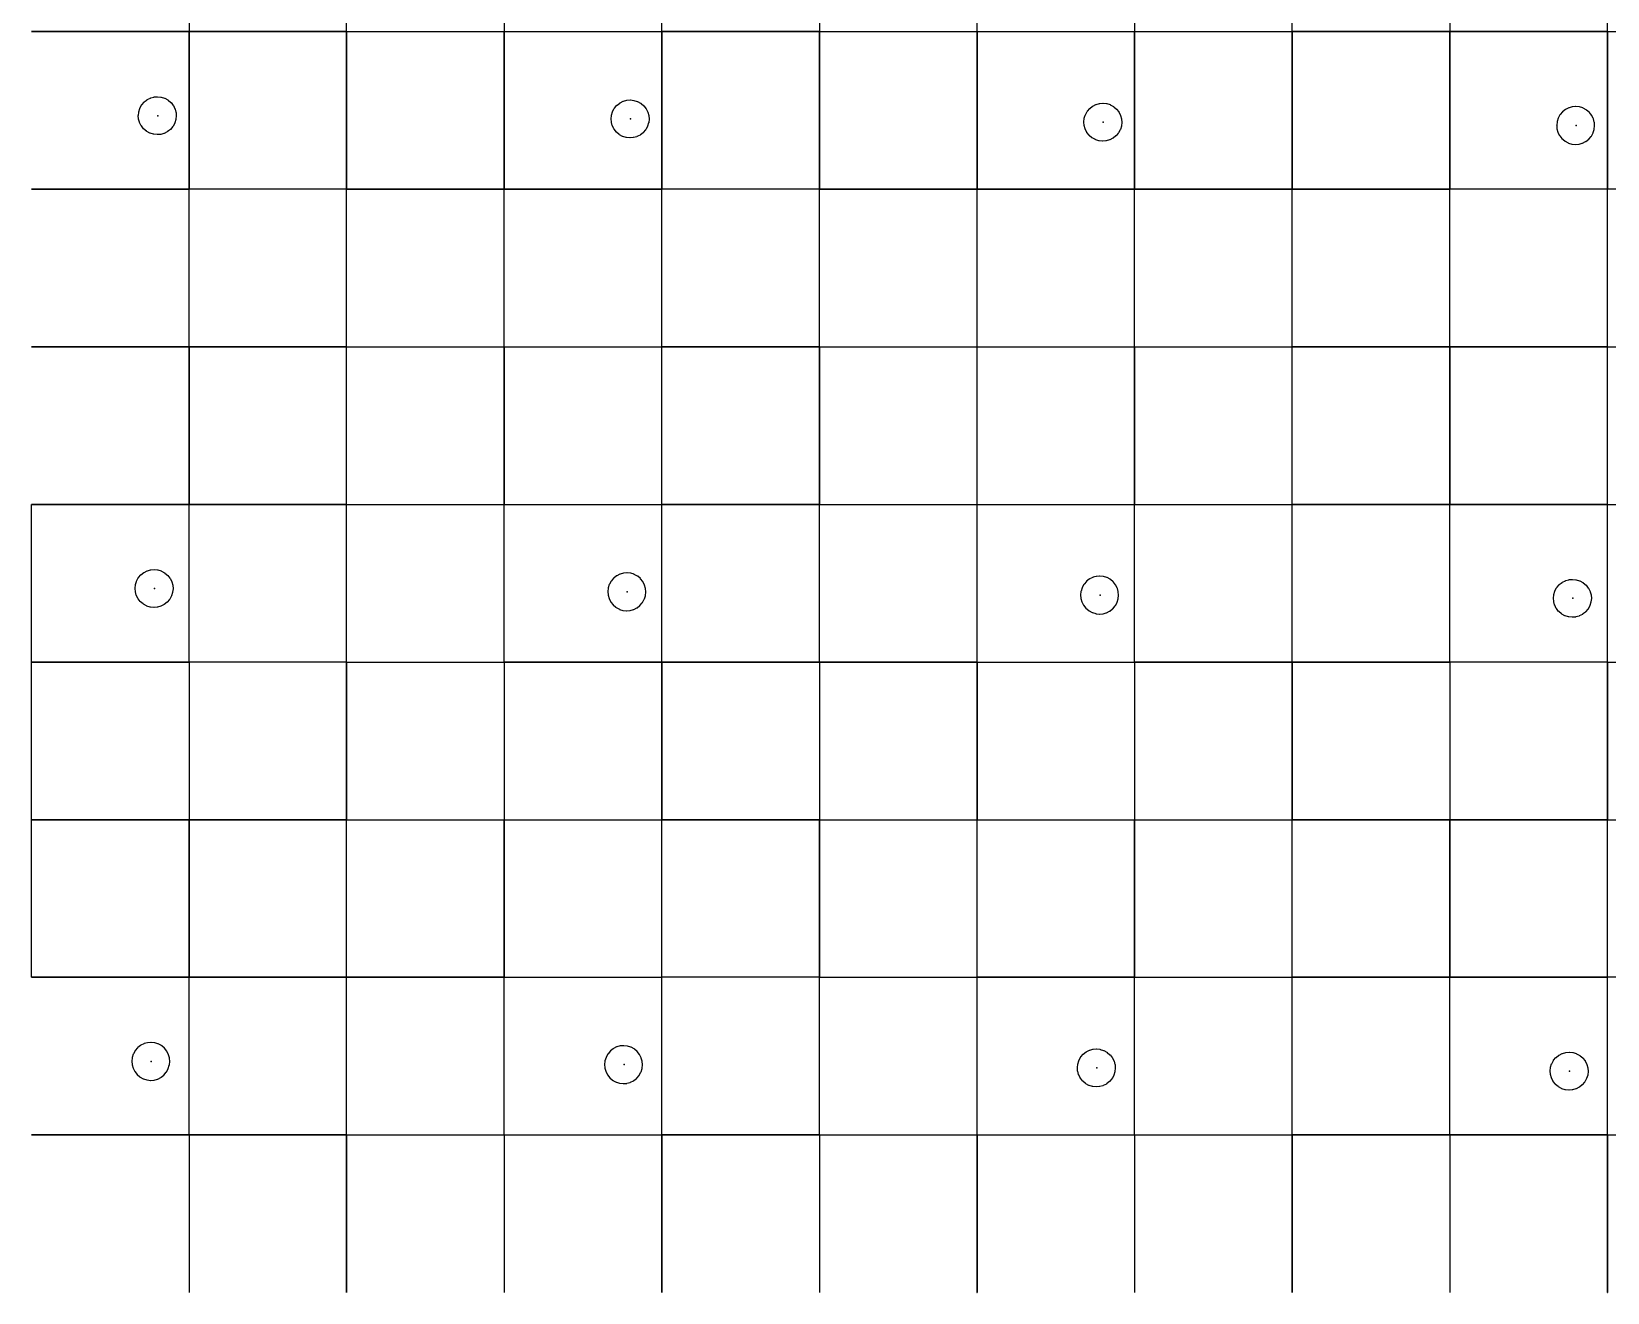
# Model space of a CAD drawing. Header units: metres. Extents: x 0 to 398, y -24 to 612.
# Drawn here: x 171 to 261, y 396 to 468 of the extents above; entities that cross this region are included whole.
import ezdxf

# ---------------------------------------------------------------- set-up
doc = ezdxf.new("R2010")
doc.units = ezdxf.units.M
doc.layers.add('LAYER_01_CUT', color=7, linetype='Continuous')
doc.layers.add('LAYER_04_GRID', color=7, linetype='Continuous')

msp = doc.modelspace()

# ---------------------------------------------------------------- linework, layer by layer
at = {"layer": 'LAYER_01_CUT'}
for points in [[(188.994, 468), (189, 468), (189, 476.994), (189, 477), (189, 485.994)], [(206.994, 468), (207, 468), (207, 476.994), (207, 477), (207, 485.994)], [(224.994, 468), (225, 468), (225, 476.994), (225, 477), (225, 485.994)], [(242.994, 468), (243, 468), (243, 476.994), (243, 477), (243, 485.994)], [(260.994, 468), (261, 468), (261, 476.994), (261, 477), (261, 485.994)], [(180, 476.994), (180, 468), (180, 468.006)], [(198, 476.994), (198, 468), (198, 468.006)], [(216, 476.994), (216, 468), (216, 468.006)], [(234, 476.994), (234, 468), (234, 468.006)], [(252, 476.994), (252, 468), (252, 468.006)], [(179.994, 468), (171, 468)], [(171.006, 468), (171, 468)], [(171.006, 468), (180, 468)], [(179.994, 468), (180, 468)], [(180, 467.994), (180, 468)], [(180, 459.006), (180, 468)], [(180, 468), (188.994, 468)], [(180, 468), (180.006, 468)], [(189, 468), (180.006, 468)], [(189, 468), (189, 468.006)], [(189, 467.994), (189, 468)], [(189, 459.006), (189, 468)], [(189, 468), (197.994, 468)], [(189, 468), (189.006, 468)], [(189.006, 468), (198, 468)], [(197.994, 468), (198, 468)], [(198.006, 468), (198, 468)], [(198, 467.994), (198, 468)], [(198, 459.006), (198, 468)], [(198, 468), (206.994, 468)], [(198.006, 468), (207, 468)], [(207, 468), (207, 468.006)], [(207, 467.994), (207, 468)], [(207, 459.006), (207, 468)], [(207, 468), (215.994, 468)], [(207, 468), (207.006, 468)], [(216, 468), (207.006, 468)], [(216, 468), (215.994, 468)], [(216, 467.994), (216, 468)], [(216, 459.006), (216, 468)], [(216, 468), (224.994, 468)], [(216, 468), (216.006, 468)], [(216.006, 468), (225, 468)], [(225, 468), (225, 468.006)], [(225.006, 468), (225, 468)], [(225, 467.994), (225, 468)], [(225, 459.006), (225, 468)], [(225, 468), (233.994, 468)], [(225.006, 468), (234, 468)], [(234, 468), (233.994, 468)], [(234, 467.994), (234, 468)], [(234, 459.006), (234, 468)], [(234, 468), (242.994, 468)], [(234, 468), (234.006, 468)], [(234.006, 468), (243, 468)], [(243, 468), (243, 468.006)], [(251.994, 468), (243, 468)], [(243.006, 468), (243, 468)], [(243, 467.994), (243, 468)], [(243, 459.006), (243, 468)], [(243.006, 468), (252, 468)], [(251.994, 468), (252, 468)], [(252, 467.994), (252, 468)], [(252, 459.006), (252, 468)], [(252, 468), (260.994, 468)], [(252, 468), (252.006, 468)], [(261, 468), (252.006, 468)], [(261, 468), (261, 468.006)], [(261, 467.994), (261, 468)], [(261, 459.006), (261, 468)], [(261, 468), (269.994, 468)], [(261, 468), (261.006, 468)], [(180, 467.994), (180, 459)], [(189, 467.994), (189, 459)], [(198, 467.994), (198, 459)], [(207, 467.994), (207, 459)], [(216, 467.994), (216, 459)], [(225, 467.994), (225, 459)], [(234, 467.994), (234, 459)], [(243, 467.994), (243, 459)], [(252, 467.994), (252, 459)], [(261, 467.994), (261, 459)], [(178.409, 464.257), (178.597, 464.2), (178.605, 464.197), (178.613, 464.193), (178.789, 464.097), (178.797, 464.092), (178.811, 464.081), (178.966, 463.95), (178.972, 463.944), (179.097, 463.784), (179.102, 463.777), (179.106, 463.77), (179.195, 463.592), (179.198, 463.584), (179.201, 463.576), (179.252, 463.393), (179.254, 463.385), (179.255, 463.377), (179.269, 463.198), (179.27, 463.19), (179.269, 463.182), (179.25, 462.992), (179.248, 462.983), (179.246, 462.975), (179.189, 462.787), (179.186, 462.779), (179.182, 462.771), (179.086, 462.594), (179.081, 462.587), (179.07, 462.573), (178.939, 462.418), (178.932, 462.413), (178.773, 462.287), (178.766, 462.282), (178.758, 462.278), (178.581, 462.189), (178.573, 462.186), (178.565, 462.183), (178.382, 462.132), (178.374, 462.13), (178.366, 462.129), (178.187, 462.115), (178.179, 462.114), (178.171, 462.115), (177.98, 462.134), (177.972, 462.136), (177.964, 462.138), (177.776, 462.195), (177.768, 462.198), (177.76, 462.202), (177.583, 462.298), (177.576, 462.303), (177.562, 462.314), (177.407, 462.445), (177.401, 462.452), (177.276, 462.611), (177.271, 462.618), (177.267, 462.626), (177.178, 462.803), (177.174, 462.811), (177.172, 462.819), (177.121, 463.002), (177.119, 463.01), (177.118, 463.018), (177.103, 463.197), (177.103, 463.205), (177.104, 463.213), (177.123, 463.403), (177.124, 463.412), (177.127, 463.42), (177.184, 463.608), (177.187, 463.616), (177.191, 463.624), (177.287, 463.801), (177.292, 463.808), (177.303, 463.822), (177.434, 463.977), (177.44, 463.983), (177.6, 464.108), (177.607, 464.113), (177.614, 464.117), (177.792, 464.206), (177.8, 464.209), (177.808, 464.212), (177.991, 464.263), (177.999, 464.265), (178.007, 464.266), (178.186, 464.281), (178.194, 464.281), (178.202, 464.28), (178.392, 464.261), (178.401, 464.26), (178.409, 464.257)], [(206.198, 463.398), (206.2, 463.39), (206.251, 463.206), (206.253, 463.198), (206.254, 463.19), (206.269, 463.011), (206.269, 463.004), (206.269, 462.995), (206.249, 462.805), (206.248, 462.797), (206.246, 462.789), (206.188, 462.601), (206.185, 462.593), (206.181, 462.585), (206.085, 462.408), (206.081, 462.4), (206.069, 462.387), (205.938, 462.232), (205.932, 462.226), (205.773, 462.101), (205.765, 462.096), (205.758, 462.091), (205.58, 462.003), (205.573, 461.999), (205.565, 461.997), (205.381, 461.946), (205.373, 461.944), (205.365, 461.943), (205.186, 461.928), (205.178, 461.928), (205.17, 461.928), (204.98, 461.948), (204.971, 461.949), (204.963, 461.951), (204.775, 462.009), (204.767, 462.012), (204.759, 462.016), (204.583, 462.112), (204.575, 462.116), (204.562, 462.128), (204.406, 462.258), (204.401, 462.265), (204.276, 462.424), (204.271, 462.432), (204.266, 462.439), (204.177, 462.616), (204.174, 462.624), (204.171, 462.632), (204.12, 462.816), (204.119, 462.824), (204.118, 462.832), (204.103, 463.011), (204.103, 463.019), (204.103, 463.027), (204.123, 463.217), (204.124, 463.225), (204.126, 463.234), (204.184, 463.421), (204.187, 463.43), (204.19, 463.437), (204.286, 463.614), (204.291, 463.622), (204.302, 463.635), (204.433, 463.79), (204.44, 463.796), (204.599, 463.921), (204.606, 463.926), (204.614, 463.931), (204.791, 464.02), (204.799, 464.023), (204.807, 464.026), (204.991, 464.076), (204.999, 464.078), (205.006, 464.079), (205.186, 464.094), (205.193, 464.094), (205.202, 464.094), (205.392, 464.074), (205.4, 464.073), (205.408, 464.071), (205.596, 464.013), (205.604, 464.01), (205.612, 464.007), (205.789, 463.911), (205.796, 463.906), (205.81, 463.895), (205.965, 463.764), (205.971, 463.757), (206.096, 463.598), (206.101, 463.591), (206.105, 463.583), (206.194, 463.406), (206.198, 463.398)], [(232.809, 463.708), (232.964, 463.577), (232.97, 463.571), (233.095, 463.411), (233.1, 463.404), (233.104, 463.397), (233.193, 463.219), (233.197, 463.211), (233.199, 463.203), (233.25, 463.02), (233.252, 463.012), (233.253, 463.004), (233.268, 462.825), (233.268, 462.817), (233.268, 462.809), (233.248, 462.619), (233.247, 462.61), (233.245, 462.602), (233.187, 462.414), (233.184, 462.406), (233.18, 462.398), (233.084, 462.222), (233.08, 462.214), (233.068, 462.2), (232.938, 462.045), (232.931, 462.04), (232.772, 461.914), (232.764, 461.909), (232.757, 461.905), (232.579, 461.816), (232.572, 461.813), (232.564, 461.81), (232.38, 461.759), (232.372, 461.758), (232.364, 461.757), (232.185, 461.742), (232.177, 461.741), (232.169, 461.742), (231.979, 461.761), (231.971, 461.763), (231.962, 461.765), (231.775, 461.822), (231.766, 461.825), (231.759, 461.829), (231.582, 461.925), (231.574, 461.93), (231.561, 461.941), (231.406, 462.072), (231.4, 462.079), (231.275, 462.238), (231.27, 462.245), (231.265, 462.253), (231.176, 462.43), (231.173, 462.438), (231.17, 462.446), (231.12, 462.629), (231.118, 462.637), (231.117, 462.645), (231.102, 462.824), (231.102, 462.832), (231.102, 462.84), (231.122, 463.031), (231.123, 463.039), (231.125, 463.047), (231.183, 463.235), (231.186, 463.243), (231.189, 463.251), (231.286, 463.428), (231.29, 463.435), (231.302, 463.449), (231.432, 463.604), (231.439, 463.61), (231.598, 463.735), (231.605, 463.74), (231.613, 463.744), (231.79, 463.833), (231.798, 463.837), (231.806, 463.839), (231.99, 463.89), (231.998, 463.892), (232.006, 463.893), (232.185, 463.908), (232.192, 463.908), (232.201, 463.908), (232.391, 463.888), (232.399, 463.887), (232.407, 463.885), (232.595, 463.827), (232.603, 463.824), (232.611, 463.82), (232.788, 463.724), (232.796, 463.719), (232.809, 463.708)], [(259.177, 461.555), (259.185, 461.555), (259.364, 461.57), (259.372, 461.571), (259.38, 461.573), (259.563, 461.624), (259.571, 461.626), (259.579, 461.63), (259.757, 461.719), (259.764, 461.723), (259.771, 461.728), (259.931, 461.853), (259.937, 461.859), (260.068, 462.014), (260.079, 462.028), (260.084, 462.035), (260.18, 462.212), (260.184, 462.22), (260.187, 462.228), (260.244, 462.416), (260.247, 462.424), (260.248, 462.432), (260.267, 462.622), (260.268, 462.631), (260.267, 462.638), (260.253, 462.817), (260.252, 462.825), (260.25, 462.833), (260.199, 463.017), (260.196, 463.025), (260.193, 463.033), (260.104, 463.21), (260.1, 463.218), (260.095, 463.225), (259.97, 463.384), (259.964, 463.391), (259.809, 463.522), (259.795, 463.533), (259.788, 463.538), (259.611, 463.634), (259.603, 463.637), (259.595, 463.64), (259.407, 463.698), (259.399, 463.7), (259.391, 463.701), (259.2, 463.721), (259.192, 463.721), (259.184, 463.721), (259.005, 463.706), (258.997, 463.705), (258.989, 463.703), (258.806, 463.653), (258.798, 463.65), (258.79, 463.647), (258.613, 463.558), (258.605, 463.554), (258.598, 463.548), (258.439, 463.423), (258.432, 463.417), (258.301, 463.262), (258.29, 463.249), (258.285, 463.241), (258.189, 463.065), (258.185, 463.057), (258.182, 463.049), (258.125, 462.861), (258.123, 462.852), (258.121, 462.844), (258.102, 462.654), (258.101, 462.646), (258.102, 462.638), (258.116, 462.459), (258.117, 462.451), (258.119, 462.443), (258.17, 462.259), (258.173, 462.251), (258.176, 462.244), (258.265, 462.066), (258.269, 462.059), (258.274, 462.051), (258.399, 461.892), (258.405, 461.886), (258.56, 461.755), (258.574, 461.743), (258.581, 461.739), (258.758, 461.643), (258.766, 461.639), (258.774, 461.636), (258.962, 461.578), (258.97, 461.576), (258.979, 461.575), (259.169, 461.555), (259.177, 461.555)], [(179.994, 459), (171, 459), (171.006, 459)], [(171.006, 459), (180, 459)], [(179.994, 459), (180, 459)], [(180, 459.006), (180, 459)], [(188.994, 459), (180, 459), (180.006, 459)], [(180, 458.994), (180, 459)], [(180, 450.006), (180, 459)], [(189, 459), (180.006, 459)], [(189, 459), (188.994, 459)], [(189, 459.006), (189, 459)], [(197.994, 459), (189, 459), (189.006, 459)], [(189, 458.994), (189, 459)], [(189, 450.006), (189, 459)], [(189.006, 459), (198, 459)], [(197.994, 459), (198, 459)], [(198, 459.006), (198, 459)], [(206.994, 459), (198, 459), (198.006, 459)], [(198, 458.994), (198, 459)], [(198, 450.006), (198, 459)], [(198.006, 459), (207, 459)], [(207, 459), (206.994, 459)], [(207, 459.006), (207, 459)], [(215.994, 459), (207, 459), (207.006, 459)], [(207, 458.994), (207, 459)], [(207, 450.006), (207, 459)], [(216, 459), (207.006, 459)], [(216, 459), (215.994, 459)], [(216, 459.006), (216, 459)], [(224.994, 459), (216, 459), (216.006, 459)], [(216, 458.994), (216, 459)], [(216, 450.006), (216, 459)], [(216.006, 459), (225, 459)], [(224.994, 459), (225, 459)], [(225, 459.006), (225, 459)], [(233.994, 459), (225, 459), (225.006, 459)], [(225, 458.994), (225, 459)], [(225, 450.006), (225, 459)], [(225.006, 459), (234, 459)], [(234, 459), (233.994, 459)], [(234, 459.006), (234, 459)], [(242.994, 459), (234, 459), (234.006, 459)], [(234, 458.994), (234, 459)], [(234, 450.006), (234, 459)], [(234.006, 459), (243, 459)], [(242.994, 459), (243, 459)], [(243, 459.006), (243, 459)], [(251.994, 459), (243, 459), (243.006, 459)], [(243, 458.994), (243, 459)], [(243, 450.006), (243, 459)], [(243.006, 459), (252, 459)], [(251.994, 459), (252, 459)], [(252, 459.006), (252, 459)], [(260.994, 459), (252, 459), (252.006, 459)], [(252, 458.994), (252, 459)], [(252, 450.006), (252, 459)], [(261, 459), (252.006, 459)], [(261, 459), (260.994, 459)], [(261, 459.006), (261, 459)], [(269.994, 459), (261, 459), (261.006, 459)], [(261, 458.994), (261, 459)], [(261, 450.006), (261, 459)], [(179.994, 450), (180, 450), (180, 458.994)], [(180, 449.994), (180, 441), (188.994, 441), (189, 441), (189, 449.994), (189, 450), (189, 458.994)], [(197.994, 450), (198, 450), (198, 458.994)], [(198, 449.994), (198, 441), (206.994, 441), (207, 441), (207, 449.994), (207, 450), (207, 458.994)], [(215.994, 450), (216, 450), (216, 458.994)], [(216, 449.994), (216, 441), (224.994, 441), (225, 441), (225, 449.994), (225, 450), (225, 458.994)], [(233.994, 450), (234, 450), (234, 458.994)], [(234, 449.994), (234, 441), (242.994, 441), (243, 441), (243, 449.994), (243, 450), (243, 458.994)], [(251.994, 450), (252, 450), (252, 458.994)], [(252, 449.994), (252, 441), (260.994, 441), (261, 441), (261, 449.994), (261, 450), (261, 458.994)], [(179.994, 450), (171, 450)], [(171.006, 450), (171, 450)], [(171.006, 450), (180, 450)], [(180, 450), (180, 450.006)], [(180, 441.006), (180, 450)], [(180, 450), (180, 449.994)], [(180, 450), (188.994, 450)], [(180, 450), (180.006, 450)], [(189, 450), (180.006, 450)], [(189, 450), (188.994, 450)], [(189, 450), (189, 450.006)], [(189, 441.006), (189, 450)], [(189, 450), (197.994, 450)], [(189, 450), (189.006, 450)], [(189.006, 450), (198, 450)], [(198, 450), (198, 450.006)], [(198.006, 450), (198, 450)], [(198, 441.006), (198, 450)], [(198, 450), (198, 449.994)], [(198, 450), (206.994, 450)], [(198.006, 450), (207, 450)], [(207, 450), (206.994, 450)], [(207, 450), (207, 450.006)], [(207, 441.006), (207, 450)], [(207, 450), (215.994, 450)], [(207, 450), (207.006, 450)], [(216, 450), (207.006, 450)], [(216, 450), (216, 450.006)], [(216, 441.006), (216, 450)], [(216, 450), (216, 449.994)], [(216, 450), (224.994, 450)], [(216, 450), (216.006, 450)], [(216.006, 450), (225, 450)], [(224.994, 450), (225, 450)], [(225, 450), (225, 450.006)], [(225.006, 450), (225, 450)], [(225, 441.006), (225, 450)], [(225, 450), (233.994, 450)], [(225.006, 450), (234, 450)], [(234, 450), (234, 450.006)], [(234, 441.006), (234, 450)], [(234, 450), (234, 449.994)], [(234, 450), (242.994, 450)], [(234, 450), (234.006, 450)], [(234.006, 450), (243, 450)], [(242.994, 450), (243, 450)], [(243, 450), (243, 450.006)], [(251.994, 450), (243, 450)], [(243.006, 450), (243, 450)], [(243, 441.006), (243, 450)], [(243.006, 450), (252, 450)], [(252, 450), (252, 450.006)], [(252, 441.006), (252, 450)], [(252, 450), (252, 449.994)], [(252, 450), (260.994, 450)], [(252, 450), (252.006, 450)], [(261, 450), (252.006, 450)], [(261, 450), (260.994, 450)], [(261, 450), (261, 450.006)], [(261, 441.006), (261, 450)], [(261, 450), (269.994, 450)], [(261, 450), (261.006, 450)], [(179.994, 441), (171, 441)], [(171.006, 441), (171, 441)], [(171.006, 441), (180, 441)], [(179.994, 441), (180, 441)], [(180, 441.006), (180, 441)], [(180, 440.994), (180, 441)], [(180, 432.006), (180, 441)], [(180, 441), (180.006, 441)], [(189, 441), (180.006, 441)], [(189, 441.006), (189, 441)], [(189, 440.994), (189, 441)], [(189, 432.006), (189, 441)], [(189, 441), (197.994, 441)], [(189, 441), (189.006, 441)], [(189.006, 441), (198, 441)], [(197.994, 441), (198, 441)], [(198, 441.006), (198, 441)], [(198.006, 441), (198, 441)], [(198, 440.994), (198, 441)], [(198, 432.006), (198, 441)], [(198.006, 441), (207, 441)], [(207, 441.006), (207, 441)], [(207, 440.994), (207, 441)], [(207, 432.006), (207, 441)], [(207, 441), (215.994, 441)], [(207, 441), (207.006, 441)], [(216, 441), (207.006, 441)], [(216, 441), (215.994, 441)], [(216, 441.006), (216, 441)], [(216, 440.994), (216, 441)], [(216, 432.006), (216, 441)], [(216, 441), (216.006, 441)], [(216.006, 441), (225, 441)], [(225, 441.006), (225, 441)], [(225.006, 441), (225, 441)], [(225, 440.994), (225, 441)], [(225, 432.006), (225, 441)], [(225, 441), (233.994, 441)], [(225.006, 441), (234, 441)], [(234, 441), (233.994, 441)], [(234, 441.006), (234, 441)], [(234, 440.994), (234, 441)], [(234, 432.006), (234, 441)], [(234, 441), (234.006, 441)], [(234.006, 441), (243, 441)], [(243, 441.006), (243, 441)], [(251.994, 441), (243, 441)], [(243.006, 441), (243, 441)], [(243, 440.994), (243, 441)], [(243, 432.006), (243, 441)], [(243.006, 441), (252, 441)], [(251.994, 441), (252, 441)], [(252, 441.006), (252, 441)], [(252, 440.994), (252, 441)], [(252, 432.006), (252, 441)], [(252, 441), (252.006, 441)], [(261, 441), (252.006, 441)], [(261, 441.006), (261, 441)], [(261, 440.994), (261, 441)], [(261, 432.006), (261, 441)], [(261, 441), (269.994, 441)], [(261, 441), (261.006, 441)], [(179.994, 414), (171, 414), (171, 422.994), (171, 423), (171, 431.994), (171, 432), (171, 440.994)], [(188.994, 432), (180, 432), (180, 440.994)], [(197.994, 414), (189, 414), (189, 422.994), (189, 423), (189, 431.994), (189, 432), (189, 440.994)], [(206.994, 432), (198, 432), (198, 440.994)], [(215.994, 414), (207, 414), (207, 422.994), (207, 423), (207, 431.994), (207, 432), (207, 440.994)], [(224.994, 432), (216, 432), (216, 440.994)], [(233.994, 414), (225, 414), (225, 422.994), (225, 423), (225, 431.994), (225, 432), (225, 440.994)], [(242.994, 432), (234, 432), (234, 440.994)], [(251.994, 414), (243, 414), (243, 422.994), (243, 423), (243, 431.994), (243, 432), (243, 440.994)], [(260.994, 432), (252, 432), (252, 440.994)], [(269.994, 414), (261, 414), (261, 422.994), (261, 423), (261, 431.994), (261, 432), (261, 440.994)], [(176.932, 436.019), (176.917, 436.198), (176.917, 436.206), (176.917, 436.214), (176.937, 436.404), (176.938, 436.412), (176.94, 436.421), (176.998, 436.609), (177.001, 436.617), (177.004, 436.625), (177.101, 436.801), (177.105, 436.809), (177.117, 436.822), (177.247, 436.977), (177.254, 436.983), (177.413, 437.108), (177.42, 437.114), (177.428, 437.118), (177.605, 437.207), (177.613, 437.21), (177.621, 437.213), (177.805, 437.263), (177.813, 437.265), (177.821, 437.266), (178, 437.281), (178.008, 437.282), (178.016, 437.281), (178.206, 437.261), (178.214, 437.26), (178.223, 437.258), (178.41, 437.2), (178.418, 437.197), (178.426, 437.194), (178.603, 437.098), (178.611, 437.093), (178.624, 437.082), (178.779, 436.951), (178.785, 436.944), (178.91, 436.785), (178.915, 436.778), (178.92, 436.77), (179.008, 436.593), (179.012, 436.585), (179.015, 436.577), (179.065, 436.393), (179.067, 436.385), (179.068, 436.378), (179.083, 436.198), (179.083, 436.191), (179.083, 436.183), (179.063, 435.992), (179.062, 435.984), (179.06, 435.976), (179.002, 435.788), (178.999, 435.78), (178.995, 435.772), (178.899, 435.595), (178.895, 435.588), (178.883, 435.574), (178.753, 435.419), (178.746, 435.413), (178.587, 435.288), (178.58, 435.283), (178.572, 435.279), (178.395, 435.19), (178.387, 435.186), (178.379, 435.184), (178.195, 435.133), (178.187, 435.131), (178.179, 435.13), (178, 435.115), (177.992, 435.115), (177.984, 435.115), (177.794, 435.135), (177.786, 435.136), (177.777, 435.138), (177.59, 435.196), (177.582, 435.199), (177.574, 435.203), (177.397, 435.299), (177.389, 435.303), (177.376, 435.315), (177.221, 435.446), (177.215, 435.452), (177.09, 435.611), (177.085, 435.619), (177.08, 435.626), (176.991, 435.804), (176.988, 435.811), (176.985, 435.819), (176.935, 436.003), (176.933, 436.011), (176.932, 436.019)], [(205.187, 434.945), (205.195, 434.946), (205.378, 434.997), (205.386, 435), (205.394, 435.003), (205.571, 435.092), (205.579, 435.096), (205.586, 435.101), (205.745, 435.227), (205.752, 435.233), (205.883, 435.388), (205.894, 435.401), (205.899, 435.409), (205.995, 435.585), (205.999, 435.593), (206.002, 435.601), (206.059, 435.789), (206.061, 435.797), (206.063, 435.806), (206.082, 435.996), (206.083, 436.004), (206.082, 436.012), (206.067, 436.191), (206.066, 436.199), (206.065, 436.207), (206.014, 436.391), (206.011, 436.399), (206.008, 436.406), (205.919, 436.584), (205.915, 436.591), (205.91, 436.598), (205.784, 436.758), (205.779, 436.764), (205.623, 436.895), (205.61, 436.907), (205.602, 436.911), (205.426, 437.007), (205.418, 437.011), (205.41, 437.014), (205.222, 437.072), (205.214, 437.074), (205.205, 437.075), (205.015, 437.095), (205.007, 437.095), (204.999, 437.095), (204.82, 437.08), (204.812, 437.079), (204.804, 437.077), (204.621, 437.026), (204.613, 437.024), (204.605, 437.02), (204.427, 436.931), (204.42, 436.927), (204.413, 436.922), (204.253, 436.797), (204.247, 436.791), (204.116, 436.636), (204.105, 436.622), (204.1, 436.615), (204.004, 436.438), (204, 436.43), (203.997, 436.422), (203.939, 436.234), (203.937, 436.226), (203.936, 436.218), (203.916, 436.027), (203.916, 436.019), (203.916, 436.012), (203.931, 435.832), (203.932, 435.825), (203.934, 435.817), (203.985, 435.633), (203.987, 435.625), (203.991, 435.617), (204.08, 435.44), (204.084, 435.432), (204.089, 435.425), (204.214, 435.266), (204.22, 435.259), (204.375, 435.128), (204.389, 435.117), (204.396, 435.112), (204.573, 435.016), (204.581, 435.013), (204.589, 435.01), (204.777, 434.952), (204.785, 434.95), (204.793, 434.949), (204.984, 434.929), (204.992, 434.928), (204.999, 434.929), (205.179, 434.944), (205.187, 434.945)], [(232.609, 436.72), (232.602, 436.725), (232.425, 436.821), (232.417, 436.824), (232.409, 436.827), (232.221, 436.885), (232.213, 436.887), (232.205, 436.888), (232.014, 436.908), (232.006, 436.909), (231.999, 436.908), (231.819, 436.893), (231.811, 436.892), (231.803, 436.891), (231.62, 436.84), (231.612, 436.837), (231.604, 436.834), (231.427, 436.745), (231.419, 436.741), (231.412, 436.736), (231.253, 436.61), (231.246, 436.605), (231.115, 436.449), (231.104, 436.436), (231.099, 436.428), (231.003, 436.252), (230.999, 436.244), (230.996, 436.236), (230.939, 436.048), (230.937, 436.04), (230.935, 436.031), (230.916, 435.841), (230.915, 435.833), (230.916, 435.825), (230.931, 435.646), (230.932, 435.638), (230.933, 435.63), (230.984, 435.446), (230.987, 435.438), (230.99, 435.431), (231.079, 435.253), (231.083, 435.246), (231.088, 435.239), (231.214, 435.079), (231.219, 435.073), (231.375, 434.942), (231.388, 434.93), (231.396, 434.926), (231.572, 434.83), (231.58, 434.826), (231.588, 434.823), (231.776, 434.765), (231.784, 434.763), (231.793, 434.762), (231.983, 434.742), (231.991, 434.742), (231.999, 434.742), (232.178, 434.757), (232.186, 434.758), (232.194, 434.76), (232.377, 434.811), (232.385, 434.813), (232.393, 434.817), (232.571, 434.906), (232.578, 434.91), (232.585, 434.915), (232.745, 435.04), (232.751, 435.046), (232.882, 435.201), (232.893, 435.215), (232.898, 435.222), (232.994, 435.399), (232.998, 435.407), (233.001, 435.415), (233.059, 435.603), (233.061, 435.611), (233.062, 435.619), (233.082, 435.81), (233.082, 435.818), (233.082, 435.825), (233.067, 436.005), (233.066, 436.012), (233.064, 436.02), (233.013, 436.204), (233.011, 436.212), (233.007, 436.22), (232.918, 436.397), (232.914, 436.405), (232.909, 436.412), (232.784, 436.571), (232.778, 436.578), (232.623, 436.709), (232.609, 436.72)], [(258.115, 436.263), (258.245, 436.418), (258.252, 436.424), (258.411, 436.549), (258.418, 436.554), (258.426, 436.558), (258.603, 436.647), (258.611, 436.651), (258.619, 436.653), (258.803, 436.704), (258.811, 436.706), (258.819, 436.707), (258.998, 436.722), (259.006, 436.722), (259.014, 436.722), (259.204, 436.702), (259.212, 436.701), (259.221, 436.699), (259.408, 436.641), (259.417, 436.638), (259.424, 436.634), (259.601, 436.538), (259.609, 436.534), (259.622, 436.522), (259.777, 436.391), (259.783, 436.385), (259.908, 436.226), (259.913, 436.218), (259.918, 436.211), (260.007, 436.033), (260.01, 436.026), (260.013, 436.018), (260.063, 435.834), (260.065, 435.826), (260.066, 435.818), (260.081, 435.639), (260.081, 435.631), (260.081, 435.623), (260.061, 435.433), (260.06, 435.425), (260.058, 435.416), (260, 435.228), (259.997, 435.22), (259.994, 435.212), (259.897, 435.036), (259.893, 435.028), (259.881, 435.015), (259.751, 434.86), (259.744, 434.854), (259.585, 434.729), (259.578, 434.723), (259.57, 434.719), (259.393, 434.63), (259.385, 434.627), (259.377, 434.624), (259.193, 434.574), (259.185, 434.572), (259.177, 434.571), (258.998, 434.556), (258.99, 434.555), (258.982, 434.556), (258.792, 434.576), (258.784, 434.577), (258.776, 434.579), (258.588, 434.637), (258.58, 434.64), (258.572, 434.643), (258.395, 434.739), (258.387, 434.744), (258.374, 434.755), (258.219, 434.886), (258.213, 434.893), (258.088, 435.052), (258.083, 435.059), (258.078, 435.067), (257.99, 435.244), (257.986, 435.252), (257.983, 435.26), (257.933, 435.444), (257.931, 435.452), (257.93, 435.459), (257.915, 435.639), (257.915, 435.646), (257.915, 435.654), (257.935, 435.845), (257.936, 435.853), (257.938, 435.861), (257.996, 436.049), (257.999, 436.057), (258.003, 436.065), (258.099, 436.242), (258.103, 436.249), (258.115, 436.263)], [(179.994, 432), (171, 432)], [(171.006, 432), (171, 432)], [(171.006, 432), (180, 432)], [(179.994, 432), (180, 432)], [(180, 432), (180, 432.006)], [(180, 432), (180, 431.994)], [(180, 432), (180, 423.006)], [(180, 432), (180.006, 432)], [(189, 432), (180.006, 432)], [(189, 432), (188.994, 432)], [(189, 432), (189, 432.006)], [(189, 432), (189, 423.006)], [(189, 432), (197.994, 432)], [(189, 432), (189.006, 432)], [(189.006, 432), (198, 432)], [(197.994, 432), (198, 432)], [(198, 432), (198, 432.006)], [(198.006, 432), (198, 432)], [(198, 432), (198, 431.994)], [(198, 432), (198, 423.006)], [(198.006, 432), (207, 432)], [(207, 432), (206.994, 432)], [(207, 432), (207, 432.006)], [(207, 432), (207, 423.006)], [(207, 432), (215.994, 432)], [(207, 432), (207.006, 432)], [(216, 432), (207.006, 432)], [(216, 432), (215.994, 432)], [(216, 432), (216, 432.006)], [(216, 432), (216, 431.994)], [(216, 432), (216, 423.006)], [(216, 432), (216.006, 432)], [(216.006, 432), (225, 432)], [(224.994, 432), (225, 432)], [(225, 432), (225, 432.006)], [(225.006, 432), (225, 432)], [(225, 432), (225, 423.006)], [(225, 432), (233.994, 432)], [(225.006, 432), (234, 432)], [(234, 432), (233.994, 432)], [(234, 432), (234, 432.006)], [(234, 432), (234, 431.994)], [(234, 432), (234, 423.006)], [(234, 432), (234.006, 432)], [(234.006, 432), (243, 432)], [(242.994, 432), (243, 432)], [(243, 432), (243, 432.006)], [(251.994, 432), (243, 432)], [(243.006, 432), (243, 432)], [(243, 432), (243, 423.006)], [(243.006, 432), (252, 432)], [(251.994, 432), (252, 432)], [(252, 432), (252, 432.006)], [(252, 432), (252, 431.994)], [(252, 432), (252, 423.006)], [(252, 432), (252.006, 432)], [(261, 432), (252.006, 432)], [(261, 432), (260.994, 432)], [(261, 432), (261, 432.006)], [(261, 432), (261, 423.006)], [(261, 432), (269.994, 432)], [(261, 432), (261.006, 432)], [(180, 431.994), (180, 423), (180, 423.006)], [(198, 431.994), (198, 423), (198, 423.006)], [(216, 431.994), (216, 423), (216, 423.006)], [(234, 431.994), (234, 423), (234, 423.006)], [(252, 431.994), (252, 423), (252, 423.006)], [(179.994, 423), (171, 423)], [(171.006, 423), (171, 423)], [(171.006, 423), (180, 423)], [(179.994, 423), (180, 423)], [(180, 414.006), (180, 423)], [(180, 423), (180, 422.994)], [(180, 423), (188.994, 423)], [(180, 423), (180.006, 423)], [(189, 423), (180.006, 423)], [(189, 423), (188.994, 423)], [(189, 423), (189, 423.006)], [(189, 414.006), (189, 423)], [(189, 423), (197.994, 423)], [(189, 423), (189.006, 423)], [(189.006, 423), (198, 423)], [(197.994, 423), (198, 423)], [(198.006, 423), (198, 423)], [(198, 414.006), (198, 423)], [(198, 423), (198, 422.994)], [(198, 423), (206.994, 423)], [(198.006, 423), (207, 423)], [(207, 423), (206.994, 423)], [(207, 423), (207, 423.006)], [(207, 414.006), (207, 423)], [(207, 423), (215.994, 423)], [(207, 423), (207.006, 423)], [(216, 423), (207.006, 423)], [(216, 423), (215.994, 423)], [(216, 414.006), (216, 423)], [(216, 423), (216, 422.994)], [(216, 423), (224.994, 423)], [(216, 423), (216.006, 423)], [(216.006, 423), (225, 423)], [(224.994, 423), (225, 423)], [(225, 423), (225, 423.006)], [(225.006, 423), (225, 423)], [(225, 414.006), (225, 423)], [(225, 423), (233.994, 423)], [(225.006, 423), (234, 423)], [(234, 423), (233.994, 423)], [(234, 414.006), (234, 423)], [(234, 423), (234, 422.994)], [(234, 423), (242.994, 423)], [(234, 423), (234.006, 423)], [(234.006, 423), (243, 423)], [(242.994, 423), (243, 423)], [(243, 423), (243, 423.006)], [(251.994, 423), (243, 423)], [(243.006, 423), (243, 423)], [(243, 414.006), (243, 423)], [(243.006, 423), (252, 423)], [(251.994, 423), (252, 423)], [(252, 414.006), (252, 423)], [(252, 423), (252, 422.994)], [(252, 423), (260.994, 423)], [(252, 423), (252.006, 423)], [(261, 423), (252.006, 423)], [(261, 423), (260.994, 423)], [(261, 423), (261, 423.006)], [(261, 414.006), (261, 423)], [(261, 423), (269.994, 423)], [(261, 423), (261.006, 423)], [(180, 422.994), (180, 414), (188.994, 414)], [(198, 422.994), (198, 414), (206.994, 414)], [(216, 422.994), (216, 414), (224.994, 414)], [(234, 422.994), (234, 414), (242.994, 414)], [(252, 422.994), (252, 414), (260.994, 414)], [(171.006, 414), (171, 414)], [(171.006, 414), (180, 414)], [(179.994, 414), (180, 414)], [(180, 414.006), (180, 414)], [(180, 413.994), (180, 414)], [(180, 405.006), (180, 414)], [(180, 414), (180.006, 414)], [(189, 414), (180.006, 414)], [(189, 414), (188.994, 414)], [(189, 414.006), (189, 414)], [(189, 413.994), (189, 414)], [(189, 405.006), (189, 414)], [(189, 414), (189.006, 414)], [(189.006, 414), (198, 414)], [(197.994, 414), (198, 414)], [(198, 414.006), (198, 414)], [(198.006, 414), (198, 414)], [(198, 413.994), (198, 414)], [(198, 405.006), (198, 414)], [(198.006, 414), (207, 414)], [(207, 414), (206.994, 414)], [(207, 414.006), (207, 414)], [(207, 413.994), (207, 414)], [(207, 405.006), (207, 414)], [(207, 414), (207.006, 414)], [(216, 414), (207.006, 414)], [(216, 414), (215.994, 414)], [(216, 414.006), (216, 414)], [(216, 413.994), (216, 414)], [(216, 405.006), (216, 414)], [(216, 414), (216.006, 414)], [(216.006, 414), (225, 414)], [(224.994, 414), (225, 414)], [(225, 414.006), (225, 414)], [(225.006, 414), (225, 414)], [(225, 413.994), (225, 414)], [(225, 405.006), (225, 414)], [(225.006, 414), (234, 414)], [(234, 414), (233.994, 414)], [(234, 414.006), (234, 414)], [(234, 413.994), (234, 414)], [(234, 405.006), (234, 414)], [(234, 414), (234.006, 414)], [(234.006, 414), (243, 414)], [(242.994, 414), (243, 414)], [(243, 414.006), (243, 414)], [(243.006, 414), (243, 414)], [(243, 413.994), (243, 414)], [(243, 405.006), (243, 414)], [(243.006, 414), (252, 414)], [(251.994, 414), (252, 414)], [(252, 414.006), (252, 414)], [(252, 413.994), (252, 414)], [(252, 405.006), (252, 414)], [(252, 414), (252.006, 414)], [(261, 414), (252.006, 414)], [(261, 414), (260.994, 414)], [(261, 414.006), (261, 414)], [(261, 413.994), (261, 414)], [(261, 405.006), (261, 414)], [(261, 414), (261.006, 414)], [(179.994, 405), (180, 405), (180, 413.994)], [(188.994, 396), (189, 396), (189, 404.994), (189, 405), (189, 413.994)], [(197.994, 405), (198, 405), (198, 413.994)], [(206.994, 396), (207, 396), (207, 404.994), (207, 405), (207, 413.994)], [(215.994, 405), (216, 405), (216, 413.994)], [(224.994, 396), (225, 396), (225, 404.994), (225, 405), (225, 413.994)], [(233.994, 405), (234, 405), (234, 413.994)], [(242.994, 396), (243, 396), (243, 404.994), (243, 405), (243, 413.994)], [(251.994, 405), (252, 405), (252, 413.994)], [(260.994, 396), (261, 396), (261, 404.994), (261, 405), (261, 413.994)], [(177.234, 410.114), (177.227, 410.109), (177.068, 409.984), (177.061, 409.978), (176.93, 409.823), (176.919, 409.81), (176.914, 409.802), (176.818, 409.625), (176.814, 409.617), (176.811, 409.609), (176.754, 409.421), (176.752, 409.413), (176.75, 409.405), (176.731, 409.215), (176.73, 409.206), (176.731, 409.199), (176.745, 409.02), (176.746, 409.012), (176.748, 409.004), (176.799, 408.82), (176.802, 408.812), (176.805, 408.804), (176.894, 408.627), (176.898, 408.619), (176.903, 408.612), (177.028, 408.453), (177.034, 408.446), (177.189, 408.315), (177.203, 408.304), (177.21, 408.299), (177.387, 408.203), (177.395, 408.2), (177.403, 408.197), (177.591, 408.139), (177.599, 408.137), (177.608, 408.136), (177.798, 408.116), (177.806, 408.116), (177.814, 408.116), (177.993, 408.131), (178.001, 408.132), (178.009, 408.134), (178.192, 408.184), (178.2, 408.187), (178.208, 408.19), (178.386, 408.279), (178.393, 408.284), (178.4, 408.289), (178.56, 408.414), (178.566, 408.42), (178.697, 408.575), (178.708, 408.588), (178.713, 408.596), (178.809, 408.772), (178.813, 408.78), (178.816, 408.788), (178.873, 408.976), (178.876, 408.985), (178.877, 408.993), (178.896, 409.183), (178.897, 409.191), (178.896, 409.199), (178.882, 409.378), (178.881, 409.386), (178.879, 409.394), (178.828, 409.578), (178.825, 409.586), (178.822, 409.593), (178.733, 409.771), (178.729, 409.778), (178.724, 409.786), (178.599, 409.945), (178.593, 409.951), (178.438, 410.082), (178.424, 410.094), (178.417, 410.098), (178.24, 410.194), (178.232, 410.198), (178.224, 410.201), (178.036, 410.259), (178.028, 410.261), (178.019, 410.262), (177.829, 410.282), (177.821, 410.282), (177.813, 410.282), (177.634, 410.267), (177.626, 410.266), (177.618, 410.264), (177.435, 410.213), (177.427, 410.211), (177.419, 410.207), (177.242, 410.118), (177.234, 410.114)], [(205.896, 408.997), (205.896, 409.005), (205.896, 409.013), (205.881, 409.192), (205.88, 409.2), (205.878, 409.208), (205.827, 409.391), (205.825, 409.399), (205.821, 409.407), (205.732, 409.584), (205.728, 409.592), (205.723, 409.599), (205.598, 409.758), (205.592, 409.765), (205.437, 409.896), (205.423, 409.907), (205.416, 409.912), (205.239, 410.008), (205.231, 410.012), (205.223, 410.015), (205.035, 410.072), (205.027, 410.074), (205.019, 410.076), (204.829, 410.095), (204.82, 410.096), (204.813, 410.095), (204.634, 410.08), (204.626, 410.079), (204.618, 410.078), (204.434, 410.027), (204.426, 410.024), (204.418, 410.021), (204.241, 409.932), (204.233, 409.928), (204.226, 409.923), (204.067, 409.797), (204.06, 409.792), (203.929, 409.637), (203.918, 409.623), (203.913, 409.616), (203.817, 409.439), (203.814, 409.431), (203.811, 409.423), (203.753, 409.235), (203.751, 409.227), (203.75, 409.218), (203.73, 409.028), (203.73, 409.02), (203.73, 409.012), (203.745, 408.833), (203.746, 408.825), (203.748, 408.817), (203.798, 408.634), (203.801, 408.626), (203.804, 408.618), (203.893, 408.44), (203.898, 408.433), (203.903, 408.426), (204.028, 408.266), (204.034, 408.26), (204.189, 408.129), (204.202, 408.118), (204.21, 408.113), (204.387, 408.017), (204.394, 408.013), (204.403, 408.01), (204.59, 407.953), (204.599, 407.95), (204.607, 407.949), (204.797, 407.93), (204.805, 407.929), (204.813, 407.929), (204.992, 407.944), (205, 407.945), (205.008, 407.947), (205.192, 407.998), (205.2, 408), (205.207, 408.004), (205.385, 408.093), (205.392, 408.097), (205.4, 408.102), (205.559, 408.227), (205.566, 408.233), (205.696, 408.388), (205.708, 408.402), (205.712, 408.409), (205.808, 408.586), (205.812, 408.594), (205.815, 408.602), (205.873, 408.79), (205.875, 408.798), (205.876, 408.806), (205.896, 408.997)], [(232.392, 407.911), (232.384, 407.906), (232.207, 407.817), (232.199, 407.814), (232.191, 407.811), (232.007, 407.761), (231.999, 407.759), (231.992, 407.758), (231.812, 407.743), (231.805, 407.743), (231.796, 407.743), (231.606, 407.763), (231.598, 407.764), (231.59, 407.766), (231.402, 407.824), (231.394, 407.827), (231.386, 407.83), (231.209, 407.926), (231.202, 407.931), (231.188, 407.942), (231.033, 408.073), (231.027, 408.08), (230.902, 408.239), (230.897, 408.246), (230.893, 408.254), (230.804, 408.431), (230.8, 408.439), (230.798, 408.447), (230.747, 408.631), (230.745, 408.639), (230.744, 408.647), (230.729, 408.826), (230.729, 408.833), (230.729, 408.842), (230.749, 409.032), (230.75, 409.04), (230.752, 409.048), (230.81, 409.236), (230.813, 409.244), (230.817, 409.252), (230.913, 409.429), (230.917, 409.437), (230.929, 409.45), (231.06, 409.605), (231.066, 409.611), (231.225, 409.736), (231.233, 409.741), (231.24, 409.746), (231.418, 409.834), (231.426, 409.838), (231.433, 409.84), (231.617, 409.891), (231.625, 409.893), (231.633, 409.894), (231.812, 409.909), (231.82, 409.909), (231.828, 409.909), (232.018, 409.889), (232.027, 409.888), (232.035, 409.886), (232.223, 409.828), (232.231, 409.825), (232.239, 409.821), (232.415, 409.725), (232.423, 409.721), (232.436, 409.709), (232.592, 409.579), (232.597, 409.572), (232.722, 409.413), (232.728, 409.405), (232.732, 409.398), (232.821, 409.221), (232.824, 409.213), (232.827, 409.205), (232.878, 409.021), (232.879, 409.013), (232.88, 409.005), (232.895, 408.826), (232.895, 408.818), (232.895, 408.81), (232.876, 408.62), (232.874, 408.612), (232.872, 408.603), (232.814, 408.416), (232.811, 408.407), (232.808, 408.4), (232.712, 408.223), (232.707, 408.215), (232.696, 408.202), (232.565, 408.047), (232.558, 408.041), (232.399, 407.916), (232.392, 407.911)], [(259.026, 409.701), (259.034, 409.699), (259.222, 409.642), (259.23, 409.639), (259.238, 409.635), (259.415, 409.539), (259.422, 409.534), (259.436, 409.523), (259.591, 409.392), (259.597, 409.385), (259.722, 409.226), (259.727, 409.219), (259.731, 409.211), (259.82, 409.034), (259.824, 409.026), (259.826, 409.018), (259.877, 408.835), (259.879, 408.827), (259.88, 408.819), (259.895, 408.64), (259.895, 408.632), (259.894, 408.624), (259.875, 408.434), (259.874, 408.425), (259.872, 408.417), (259.814, 408.229), (259.811, 408.221), (259.807, 408.213), (259.711, 408.036), (259.706, 408.029), (259.695, 408.015), (259.564, 407.86), (259.558, 407.854), (259.398, 407.729), (259.391, 407.724), (259.384, 407.72), (259.206, 407.631), (259.198, 407.628), (259.19, 407.625), (259.007, 407.574), (258.999, 407.572), (258.991, 407.571), (258.812, 407.556), (258.804, 407.556), (258.796, 407.557), (258.606, 407.576), (258.597, 407.578), (258.589, 407.58), (258.401, 407.637), (258.393, 407.64), (258.385, 407.644), (258.208, 407.74), (258.201, 407.745), (258.187, 407.756), (258.032, 407.887), (258.026, 407.894), (257.901, 408.053), (257.896, 408.06), (257.892, 408.068), (257.803, 408.245), (257.8, 408.253), (257.797, 408.261), (257.746, 408.444), (257.744, 408.452), (257.743, 408.46), (257.729, 408.639), (257.728, 408.647), (257.729, 408.655), (257.748, 408.845), (257.75, 408.854), (257.752, 408.862), (257.809, 409.05), (257.812, 409.058), (257.816, 409.066), (257.912, 409.243), (257.917, 409.25), (257.928, 409.264), (258.059, 409.419), (258.066, 409.425), (258.225, 409.55), (258.232, 409.555), (258.24, 409.559), (258.417, 409.648), (258.425, 409.651), (258.433, 409.654), (258.616, 409.705), (258.624, 409.707), (258.632, 409.708), (258.811, 409.722), (258.819, 409.723), (258.827, 409.722), (259.018, 409.703), (259.026, 409.701)], [(179.994, 405), (171, 405)], [(171.006, 405), (171, 405)], [(171.006, 405), (180, 405)], [(180, 405), (180, 405.006)], [(180, 405), (180, 404.994)], [(180, 405), (180, 396.006)], [(180, 405), (188.994, 405)], [(180, 405), (180.006, 405)], [(189, 405), (180.006, 405)], [(189, 405), (188.994, 405)], [(189, 405), (189, 405.006)], [(189, 405), (189, 396.006)], [(189, 405), (197.994, 405)], [(189, 405), (189.006, 405)], [(189.006, 405), (198, 405)], [(198, 405), (198, 405.006)], [(198.006, 405), (198, 405)], [(198, 405), (198, 404.994)], [(198, 405), (198, 396.006)], [(198, 405), (206.994, 405)], [(198.006, 405), (207, 405)], [(207, 405), (206.994, 405)], [(207, 405), (207, 405.006)], [(207, 405), (207, 396.006)], [(207, 405), (215.994, 405)], [(207, 405), (207.006, 405)], [(216, 405), (207.006, 405)], [(216, 405), (216, 405.006)], [(216, 405), (216, 404.994)], [(216, 405), (216, 396.006)], [(216, 405), (224.994, 405)], [(216, 405), (216.006, 405)], [(216.006, 405), (225, 405)], [(224.994, 405), (225, 405)], [(225, 405), (225, 405.006)], [(225.006, 405), (225, 405)], [(225, 405), (225, 396.006)], [(225, 405), (233.994, 405)], [(225.006, 405), (234, 405)], [(234, 405), (234, 405.006)], [(234, 405), (234, 404.994)], [(234, 405), (234, 396.006)], [(234, 405), (242.994, 405)], [(234, 405), (234.006, 405)], [(234.006, 405), (243, 405)], [(242.994, 405), (243, 405)], [(243, 405), (243, 405.006)], [(251.994, 405), (243, 405)], [(243.006, 405), (243, 405)], [(243, 405), (243, 396.006)], [(243.006, 405), (252, 405)], [(252, 405), (252, 405.006)], [(252, 405), (252, 404.994)], [(252, 405), (252, 396.006)], [(252, 405), (260.994, 405)], [(252, 405), (252.006, 405)], [(261, 405), (252.006, 405)], [(261, 405), (260.994, 405)], [(261, 405), (261, 405.006)], [(261, 405), (261, 396.006)], [(261, 405), (269.994, 405)], [(261, 405), (261.006, 405)], [(180, 404.994), (180, 396), (180, 396.006)], [(198, 404.994), (198, 396), (198, 396.006)], [(216, 404.994), (216, 396), (216, 396.006)], [(234, 404.994), (234, 396), (234, 396.006)], [(252, 404.994), (252, 396), (252, 396.006)], [(189, 396), (189, 396.006)], [(207, 396), (207, 396.006)], [(225, 396), (225, 396.006)], [(243, 396), (243, 396.006)], [(261, 396), (261, 396.006)]]:
    msp.add_lwpolyline(points, dxfattribs=at)
at = {"layer": 'LAYER_04_GRID'}
for p in [(178.213, 463.197), (205.213, 463.011), (232.212, 462.824), (259.211, 462.638), (178.027, 436.198), (205.026, 436.012), (232.026, 435.825), (259.025, 435.639), (177.84, 409.199), (204.84, 409.012), (231.839, 408.826), (258.839, 408.639)]:
    msp.add_point(p, dxfattribs=at)

doc.saveas('drawing.dxf')
